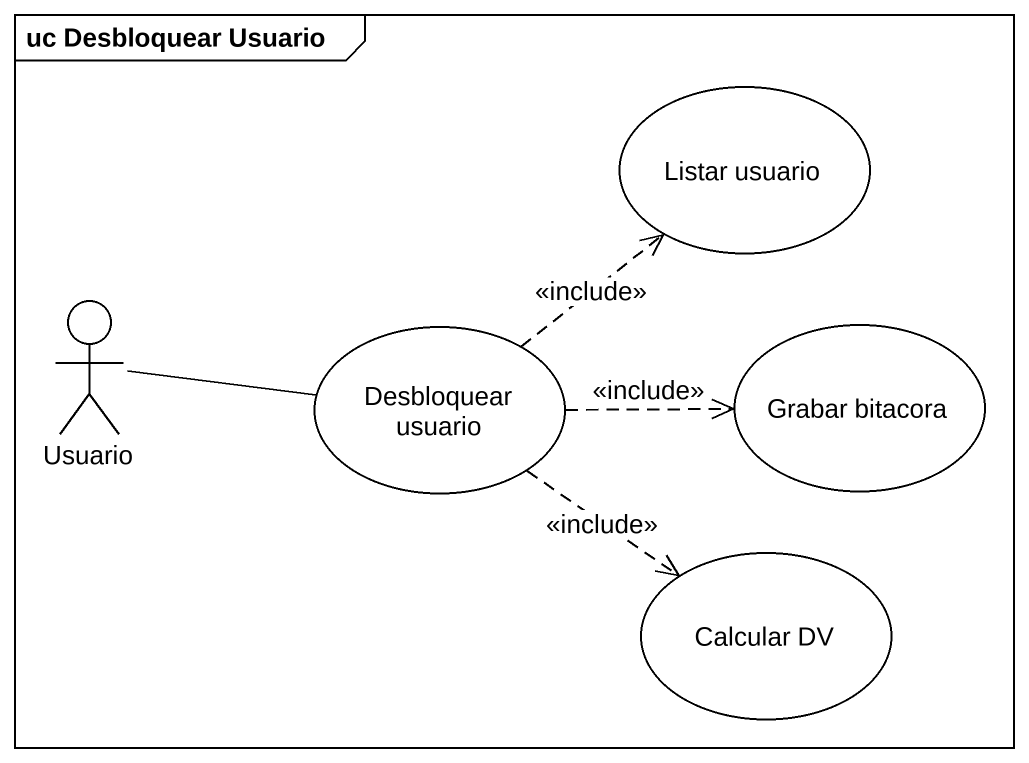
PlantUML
@startuml
mainframe uc Desbloquear Usuario
usecase "Listar usuario" as Listar_usuario
actor Usuario
usecase "Desbloquear usuario" as Desbloquear_usuario
usecase "Grabar bitacora" as Grabar_bitacora
usecase "Calcular DV" as Calcular_DV
Usuario -right- Desbloquear_usuario
Desbloquear_usuario .up.> Listar_usuario : <<include>>
Desbloquear_usuario .right.> Grabar_bitacora : <<include>>
Desbloquear_usuario ..> Calcular_DV : <<include>>
@enduml
